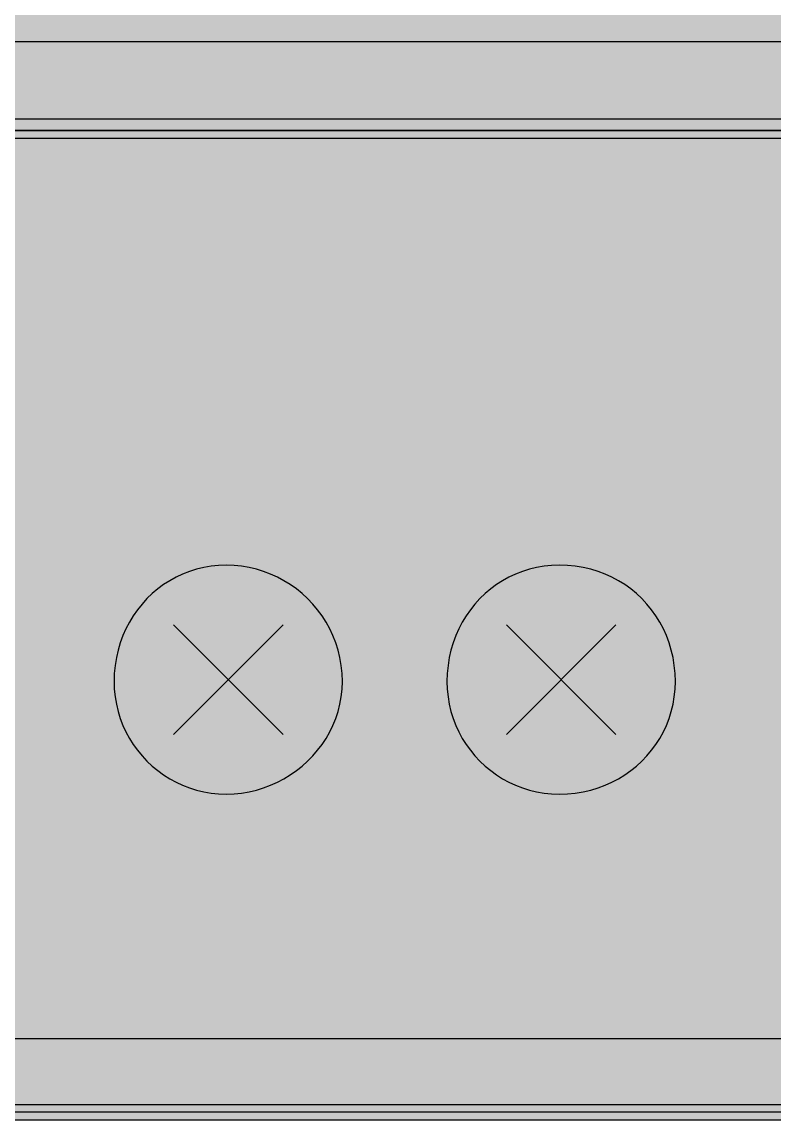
# Model space of a CAD drawing. Header units: millimetres. Extents: x 0 to 966, y -664 to 90.
# Drawn here: x 769.86 to 786.92, y -260 to -235.1 of the extents above; entities that cross this region are included whole.
import ezdxf

# ---------------------------------------------------------------- set-up
doc = ezdxf.new("R2010")
doc.units = ezdxf.units.MM
for name, color, linetype in [('HDL_BODY', 7, 'Continuous'), ('HDL_COLOUR', 7, 'Continuous'), ('HDL_DETAIL', 7, 'Continuous'), ('HDL_PRINT', 7, 'Continuous')]:
    doc.layers.add(name, color=color, linetype=linetype)

# ---------------------------------------------------------------- blocks, each defined once
blk = doc.blocks.new('M_R16.10.1_FRONT')
at = {"layer": 'HDL_BODY', "true_color": 0x202126}
blk.add_hatch(color=250, dxfattribs=at).paths.add_polyline_path([(0, 0), (216, 0), (216, 90), (0, 90)])
at = {"layer": 'HDL_BODY', "true_color": 0x2a2a30}
blk.add_hatch(color=250, dxfattribs=at).paths.add_polyline_path([(0.4, 20.52), (215.6, 20.52), (215.6, 68.31), (0.4, 68.31)])
at = {"layer": 'HDL_BODY', "true_color": 0x23242a}
blk.add_hatch(color=250, dxfattribs=at).paths.add_polyline_path([(0.4, 0.5), (215.6, 0.5), (215.6, 19.8), (0.4, 19.8)])
at = {"layer": 'HDL_COLOUR', "true_color": 0x1a332c}
for points in [[(27.131, 9.941), (27.125, 10.126), (27.106, 10.307), (27.076, 10.484), (27.034, 10.656), (26.981, 10.823), (26.917, 10.985), (26.844, 11.14), (26.761, 11.29), (26.668, 11.434), (26.567, 11.57), (26.458, 11.7), (26.341, 11.822), (26.217, 11.936), (26.086, 12.042), (25.948, 12.14), (25.805, 12.229), (25.656, 12.308), (25.502, 12.378), (25.343, 12.439), (25.18, 12.489), (25.014, 12.528), (24.844, 12.557), (24.672, 12.575), (24.497, 12.581), (24.323, 12.575), (24.152, 12.557), (23.984, 12.528), (23.821, 12.489), (23.661, 12.439), (23.507, 12.378), (23.357, 12.308), (23.213, 12.229), (23.074, 12.14), (22.942, 12.042), (22.816, 11.936), (22.697, 11.822), (22.586, 11.7), (22.482, 11.57), (22.386, 11.434), (22.299, 11.29), (22.22, 11.14), (22.151, 10.985), (22.091, 10.823), (22.042, 10.656), (22.003, 10.484), (21.974, 10.307), (21.957, 10.126), (21.951, 9.941), (21.957, 9.767), (21.974, 9.595), (22.003, 9.427), (22.042, 9.263), (22.091, 9.104), (22.151, 8.949), (22.22, 8.799), (22.299, 8.654), (22.386, 8.515), (22.482, 8.383), (22.586, 8.257), (22.697, 8.138), (22.816, 8.026), (22.942, 7.922), (23.074, 7.826), (23.213, 7.738), (23.357, 7.66), (23.507, 7.59), (23.661, 7.531), (23.821, 7.481), (23.984, 7.442), (24.152, 7.413), (24.323, 7.396), (24.497, 7.39), (24.672, 7.396), (24.844, 7.413), (25.014, 7.442), (25.18, 7.481), (25.343, 7.531), (25.502, 7.59), (25.656, 7.66), (25.805, 7.738), (25.948, 7.826), (26.086, 7.922), (26.217, 8.026), (26.341, 8.138), (26.458, 8.257), (26.567, 8.383), (26.668, 8.515), (26.761, 8.654), (26.844, 8.799), (26.917, 8.949), (26.981, 9.104), (27.034, 9.263), (27.076, 9.427), (27.106, 9.595), (27.125, 9.767), (27.131, 9.941)], [(34.683, 9.941), (34.677, 10.126), (34.66, 10.307), (34.631, 10.484), (34.592, 10.656), (34.542, 10.823), (34.482, 10.985), (34.412, 11.14), (34.332, 11.29), (34.244, 11.434), (34.146, 11.57), (34.04, 11.7), (33.926, 11.822), (33.804, 11.936), (33.675, 12.042), (33.539, 12.14), (33.396, 12.229), (33.246, 12.308), (33.091, 12.378), (32.929, 12.439), (32.763, 12.489), (32.591, 12.528), (32.414, 12.557), (32.234, 12.575), (32.049, 12.581), (31.875, 12.575), (31.704, 12.557), (31.536, 12.528), (31.373, 12.489), (31.213, 12.439), (31.059, 12.378), (30.909, 12.308), (30.765, 12.229), (30.626, 12.14), (30.494, 12.042), (30.368, 11.936), (30.249, 11.822), (30.138, 11.7), (30.034, 11.57), (29.938, 11.434), (29.851, 11.29), (29.773, 11.14), (29.704, 10.985), (29.644, 10.823), (29.594, 10.656), (29.555, 10.484), (29.527, 10.307), (29.509, 10.126), (29.503, 9.941), (29.509, 9.767), (29.527, 9.595), (29.555, 9.427), (29.594, 9.263), (29.644, 9.104), (29.704, 8.949), (29.773, 8.799), (29.851, 8.654), (29.938, 8.515), (30.034, 8.383), (30.138, 8.257), (30.249, 8.138), (30.368, 8.026), (30.494, 7.922), (30.626, 7.826), (30.765, 7.738), (30.909, 7.66), (31.059, 7.59), (31.213, 7.531), (31.373, 7.481), (31.536, 7.442), (31.704, 7.413), (31.875, 7.396), (32.049, 7.39), (32.234, 7.396), (32.414, 7.413), (32.591, 7.442), (32.763, 7.481), (32.929, 7.531), (33.091, 7.59), (33.246, 7.66), (33.396, 7.738), (33.539, 7.826), (33.675, 7.922), (33.804, 8.026), (33.926, 8.138), (34.04, 8.257), (34.146, 8.383), (34.244, 8.515), (34.332, 8.654), (34.412, 8.799), (34.482, 8.949), (34.542, 9.104), (34.592, 9.263), (34.631, 9.427), (34.66, 9.595), (34.677, 9.767), (34.683, 9.941)]]:
    blk.add_hatch(color=250, dxfattribs=at).paths.add_polyline_path(points)
at = {"layer": 'HDL_COLOUR', "true_color": 0x9ea4a8}
for points in [[(26.354, 9.985), (26.339, 10.222), (26.293, 10.455), (26.216, 10.68), (26.111, 10.894), (25.98, 11.091), (25.823, 11.27), (25.645, 11.426), (25.448, 11.559), (25.235, 11.664), (25.01, 11.74), (24.778, 11.786), (24.541, 11.802), (24.304, 11.786), (24.072, 11.74), (23.847, 11.664), (23.634, 11.559), (23.437, 11.426), (23.259, 11.27), (23.103, 11.091), (22.971, 10.894), (22.866, 10.68), (22.79, 10.455), (22.743, 10.222), (22.728, 9.985), (22.743, 9.748), (22.79, 9.515), (22.866, 9.29), (22.971, 9.077), (23.103, 8.879), (23.259, 8.701), (23.437, 8.544), (23.634, 8.412), (23.847, 8.307), (24.072, 8.23), (24.304, 8.184), (24.541, 8.168), (24.778, 8.184), (25.01, 8.23), (25.235, 8.307), (25.448, 8.412), (25.645, 8.544), (25.823, 8.701), (25.98, 8.879), (26.111, 9.077), (26.216, 9.29), (26.293, 9.515), (26.339, 9.748)], [(33.906, 9.985), (33.891, 10.222), (33.845, 10.455), (33.768, 10.68), (33.663, 10.894), (33.532, 11.091), (33.375, 11.27), (33.197, 11.426), (33, 11.559), (32.787, 11.664), (32.563, 11.74), (32.33, 11.786), (32.093, 11.802), (31.857, 11.786), (31.624, 11.74), (31.4, 11.664), (31.187, 11.559), (30.99, 11.426), (30.811, 11.27), (30.655, 11.091), (30.523, 10.894), (30.418, 10.68), (30.342, 10.455), (30.296, 10.222), (30.28, 9.985), (30.296, 9.748), (30.342, 9.515), (30.418, 9.29), (30.523, 9.077), (30.655, 8.879), (30.811, 8.701), (30.99, 8.544), (31.187, 8.412), (31.4, 8.307), (31.624, 8.23), (31.857, 8.184), (32.093, 8.168), (32.33, 8.184), (32.563, 8.23), (32.787, 8.307), (33, 8.412), (33.197, 8.544), (33.375, 8.701), (33.532, 8.879), (33.663, 9.077), (33.768, 9.29), (33.845, 9.515), (33.891, 9.748)]]:
    blk.add_hatch(color=253, dxfattribs=at).paths.add_polyline_path(points)
at = {"layer": 'HDL_PRINT', "true_color": 0xdee1e9}
for points in [[(27.131, 15.484), (27.131, 18.563), (27.483, 18.563), (29.151, 16.187), (29.151, 18.563), (29.503, 18.563), (29.503, 15.484), (29.063, 15.484), (27.483, 17.859), (27.483, 15.484), (27.131, 15.484)], [(24.409, 13.372), (24.409, 13.196), (23.356, 13.196), (23.356, 13.284), (23.361, 13.322), (23.375, 13.36), (23.397, 13.397), (23.425, 13.435), (23.458, 13.473), (23.494, 13.51), (23.531, 13.548), (23.536, 13.581), (23.548, 13.614), (23.568, 13.647), (23.597, 13.68), (23.634, 13.713), (23.679, 13.746), (23.733, 13.779), (23.795, 13.812), (23.85, 13.844), (23.9, 13.882), (23.944, 13.923), (23.985, 13.966), (24.021, 14.01), (24.055, 14.053), (24.086, 14.094), (24.117, 14.132), (24.146, 14.164), (24.153, 14.171), (24.169, 14.19), (24.19, 14.219), (24.211, 14.255), (24.227, 14.296), (24.234, 14.34), (24.229, 14.378), (24.216, 14.415), (24.199, 14.453), (24.181, 14.491), (24.163, 14.528), (24.151, 14.566), (24.146, 14.604), (24.102, 14.604), (24.058, 14.604), (24.014, 14.604), (23.97, 14.604), (23.926, 14.604), (23.883, 14.604), (23.839, 14.604), (23.798, 14.601), (23.762, 14.593), (23.733, 14.578), (23.714, 14.553), (23.707, 14.516), (23.67, 14.509), (23.645, 14.49), (23.63, 14.461), (23.622, 14.425), (23.62, 14.384), (23.619, 14.34), (23.356, 14.34), (23.36, 14.402), (23.371, 14.457), (23.388, 14.505), (23.411, 14.549), (23.437, 14.588), (23.467, 14.625), (23.499, 14.659), (23.531, 14.692), (23.569, 14.724), (23.609, 14.748), (23.651, 14.763), (23.698, 14.773), (23.751, 14.778), (23.812, 14.78), (23.883, 14.78), (23.953, 14.78), (24.014, 14.778), (24.067, 14.773), (24.114, 14.763), (24.156, 14.748), (24.196, 14.724), (24.234, 14.692), (24.267, 14.659), (24.298, 14.625), (24.328, 14.588), (24.354, 14.549), (24.377, 14.505), (24.394, 14.457), (24.405, 14.402), (24.409, 14.34), (24.409, 14.296), (24.409, 14.265), (24.409, 14.238), (24.409, 14.208), (24.409, 14.164), (24.372, 14.127), (24.344, 14.099), (24.322, 14.076), (24.299, 14.053), (24.271, 14.025), (24.234, 13.988), (24.196, 13.95), (24.159, 13.913), (24.121, 13.875), (24.083, 13.837), (24.046, 13.8), (24.008, 13.762), (23.97, 13.724), (23.909, 13.666), (23.855, 13.621), (23.81, 13.587), (23.773, 13.559), (23.744, 13.536), (23.723, 13.514), (23.711, 13.49), (23.707, 13.46), (23.619, 13.372), (24.409, 13.372)], [(24.673, 14.604), (24.673, 14.78), (25.726, 14.78), (25.726, 14.604), (25.671, 14.572), (25.621, 14.533), (25.577, 14.49), (25.537, 14.442), (25.5, 14.391), (25.466, 14.337), (25.435, 14.28), (25.405, 14.223), (25.375, 14.164), (25.346, 14.105), (25.317, 14.047), (25.287, 13.988), (25.258, 13.929), (25.229, 13.871), (25.2, 13.812), (25.17, 13.753), (25.141, 13.695), (25.112, 13.636), (25.112, 13.574), (25.11, 13.518), (25.107, 13.466), (25.101, 13.416), (25.09, 13.366), (25.075, 13.314), (25.053, 13.258), (25.024, 13.196), (24.848, 13.196), (24.849, 13.233), (24.85, 13.277), (24.853, 13.328), (24.859, 13.383), (24.87, 13.443), (24.885, 13.506), (24.907, 13.57), (24.936, 13.636), (24.962, 13.695), (24.984, 13.753), (25.001, 13.812), (25.017, 13.871), (25.031, 13.929), (25.047, 13.988), (25.064, 14.047), (25.086, 14.105), (25.112, 14.164), (25.141, 14.223), (25.171, 14.28), (25.203, 14.337), (25.237, 14.391), (25.273, 14.442), (25.313, 14.49), (25.358, 14.533), (25.408, 14.572), (25.463, 14.604), (24.673, 14.604)], [(31.96, 13.372), (31.96, 13.196), (30.908, 13.196), (30.908, 13.206), (30.908, 13.233), (30.908, 13.272), (30.908, 13.32), (30.908, 13.372), (30.94, 13.377), (30.965, 13.392), (30.985, 13.414), (31.004, 13.442), (31.024, 13.475), (31.05, 13.511), (31.083, 13.548), (31.121, 13.586), (31.158, 13.624), (31.196, 13.661), (31.233, 13.699), (31.271, 13.737), (31.309, 13.774), (31.347, 13.812), (31.402, 13.844), (31.451, 13.882), (31.496, 13.923), (31.536, 13.966), (31.573, 14.01), (31.606, 14.053), (31.638, 14.094), (31.667, 14.132), (31.696, 14.164), (31.734, 14.208), (31.759, 14.249), (31.774, 14.285), (31.782, 14.314), (31.785, 14.333), (31.785, 14.34), (31.785, 14.378), (31.783, 14.415), (31.778, 14.453), (31.769, 14.491), (31.753, 14.528), (31.729, 14.566), (31.696, 14.604), (31.66, 14.611), (31.632, 14.627), (31.61, 14.648), (31.587, 14.669), (31.559, 14.685), (31.521, 14.692), (31.456, 14.687), (31.408, 14.674), (31.372, 14.657), (31.344, 14.639), (31.318, 14.621), (31.291, 14.609), (31.258, 14.604), (31.226, 14.566), (31.203, 14.528), (31.188, 14.491), (31.178, 14.453), (31.174, 14.415), (31.172, 14.378), (31.172, 14.34), (30.994, 14.34), (30.994, 14.41), (30.996, 14.471), (31.001, 14.525), (31.01, 14.572), (31.026, 14.614), (31.05, 14.654), (31.083, 14.692), (31.12, 14.721), (31.164, 14.743), (31.215, 14.758), (31.27, 14.769), (31.329, 14.775), (31.392, 14.778), (31.456, 14.78), (31.521, 14.78), (31.564, 14.78), (31.615, 14.778), (31.67, 14.773), (31.726, 14.763), (31.781, 14.748), (31.831, 14.724), (31.874, 14.692), (31.906, 14.654), (31.929, 14.614), (31.944, 14.572), (31.953, 14.525), (31.958, 14.471), (31.96, 14.41), (31.96, 14.34), (31.96, 14.33), (31.96, 14.303), (31.96, 14.264), (31.96, 14.216), (31.96, 14.164), (31.955, 14.131), (31.941, 14.106), (31.919, 14.086), (31.891, 14.067), (31.859, 14.046), (31.823, 14.021), (31.785, 13.988), (31.781, 13.955), (31.769, 13.922), (31.748, 13.889), (31.719, 13.856), (31.682, 13.823), (31.636, 13.79), (31.583, 13.757), (31.521, 13.724), (31.483, 13.686), (31.446, 13.649), (31.408, 13.611), (31.371, 13.573), (31.333, 13.536), (31.296, 13.498), (31.258, 13.46), (31.172, 13.372), (31.96, 13.372)], [(27.043, 14.604), (28.273, 12.404), (29.503, 14.604), (27.043, 14.604)], [(24.673, 7.39), (24.322, 7.39), (24.322, 4.75), (26.956, 4.75), (28.975, 6.774), (28.712, 6.95), (26.868, 5.103), (24.673, 5.103), (24.673, 7.39)], [(32.224, 7.39), (31.874, 7.39), (31.874, 5.103), (29.414, 5.103), (29.414, 4.75), (32.224, 4.75), (32.224, 7.39)]]:
    blk.add_hatch(color=254, dxfattribs=at).paths.add_polyline_path(points)
h = blk.add_hatch(color=254, dxfattribs=at)
h.paths.add_polyline_path([(32.487, 14.076), (32.45, 14.083), (32.422, 14.099), (32.399, 14.12), (32.376, 14.141), (32.349, 14.157), (32.313, 14.164), (32.313, 14.208), (32.313, 14.252), (32.313, 14.296), (32.313, 14.34), (32.313, 14.384), (32.313, 14.428), (32.313, 14.466), (32.315, 14.503), (32.319, 14.541), (32.329, 14.579), (32.344, 14.617), (32.367, 14.654), (32.399, 14.692), (32.437, 14.724), (32.477, 14.748), (32.52, 14.763), (32.567, 14.773), (32.62, 14.778), (32.681, 14.78), (32.751, 14.78), (32.793, 14.78), (32.843, 14.778), (32.898, 14.773), (32.954, 14.763), (33.009, 14.748), (33.059, 14.724), (33.101, 14.692), (33.134, 14.654), (33.157, 14.617), (33.173, 14.579), (33.183, 14.541), (33.188, 14.503), (33.19, 14.466), (33.19, 14.428), (33.19, 14.384), (33.19, 14.34), (33.19, 14.296), (33.19, 14.252), (33.19, 14.208), (33.19, 14.164), (33.152, 14.159), (33.114, 14.147), (33.077, 14.129), (33.039, 14.111), (33.002, 14.094), (32.964, 14.081), (32.926, 14.076), (32.991, 14.071), (33.039, 14.057), (33.075, 14.034), (33.104, 14.006), (33.129, 13.973), (33.156, 13.937), (33.19, 13.9), (33.223, 13.862), (33.246, 13.825), (33.262, 13.787), (33.272, 13.749), (33.277, 13.712), (33.278, 13.674), (33.279, 13.636), (33.275, 13.599), (33.263, 13.556), (33.246, 13.509), (33.223, 13.46), (33.196, 13.411), (33.166, 13.364), (33.134, 13.321), (33.101, 13.284), (33.064, 13.252), (33.025, 13.228), (32.982, 13.213), (32.935, 13.203), (32.882, 13.198), (32.821, 13.197), (32.751, 13.196), (32.689, 13.196), (32.634, 13.198), (32.582, 13.201), (32.532, 13.207), (32.482, 13.218), (32.43, 13.233), (32.374, 13.255), (32.313, 13.284), (32.28, 13.327), (32.256, 13.377), (32.24, 13.432), (32.231, 13.488), (32.226, 13.543), (32.224, 13.593), (32.224, 13.636), (32.224, 13.674), (32.226, 13.712), (32.231, 13.749), (32.24, 13.787), (32.256, 13.825), (32.28, 13.862), (32.313, 13.9), (32.318, 13.937), (32.332, 13.973), (32.353, 14.006), (32.381, 14.034), (32.414, 14.057), (32.45, 14.071), (32.487, 14.076)])
h.paths.add_polyline_path([(32.399, 13.636), (32.399, 13.629), (32.402, 13.61), (32.41, 13.581), (32.425, 13.545), (32.45, 13.504), (32.487, 13.46), (32.488, 13.451), (32.493, 13.429), (32.507, 13.403), (32.533, 13.381), (32.576, 13.372), (32.613, 13.366), (32.64, 13.349), (32.663, 13.328), (32.685, 13.307), (32.713, 13.291), (32.751, 13.284), (32.788, 13.289), (32.826, 13.304), (32.863, 13.326), (32.901, 13.354), (32.939, 13.387), (32.977, 13.423), (33.015, 13.46), (33.021, 13.467), (33.037, 13.486), (33.058, 13.515), (33.079, 13.551), (33.095, 13.592), (33.101, 13.636), (33.096, 13.674), (33.084, 13.712), (33.067, 13.749), (33.049, 13.787), (33.032, 13.825), (33.02, 13.862), (33.015, 13.9), (32.977, 13.933), (32.939, 13.956), (32.901, 13.971), (32.863, 13.981), (32.826, 13.986), (32.788, 13.988), (32.751, 13.988), (32.713, 13.988), (32.676, 13.986), (32.638, 13.981), (32.601, 13.971), (32.563, 13.956), (32.525, 13.933), (32.487, 13.9), (32.455, 13.862), (32.431, 13.825), (32.415, 13.787), (32.406, 13.749), (32.401, 13.712), (32.399, 13.674), (32.399, 13.636)])
h.paths.add_polyline_path([(32.487, 14.428), (32.488, 14.384), (32.491, 14.343), (32.499, 14.307), (32.514, 14.278), (32.539, 14.259), (32.576, 14.252), (32.583, 14.215), (32.602, 14.19), (32.63, 14.175), (32.666, 14.167), (32.707, 14.164), (32.751, 14.164), (32.788, 14.164), (32.815, 14.167), (32.838, 14.175), (32.86, 14.19), (32.888, 14.215), (32.926, 14.252), (32.963, 14.259), (32.989, 14.278), (33.004, 14.307), (33.012, 14.343), (33.015, 14.384), (33.015, 14.428), (33.015, 14.435), (33.012, 14.454), (33.004, 14.483), (32.989, 14.519), (32.963, 14.56), (32.926, 14.604), (32.888, 14.611), (32.86, 14.627), (32.838, 14.648), (32.815, 14.669), (32.788, 14.685), (32.751, 14.692), (32.707, 14.685), (32.666, 14.669), (32.63, 14.648), (32.602, 14.627), (32.583, 14.611), (32.576, 14.604), (32.539, 14.566), (32.514, 14.539), (32.499, 14.516), (32.491, 14.493), (32.488, 14.465), (32.487, 14.428)])
at = {"layer": 'HDL_DETAIL', "color": 251, "true_color": 0x52555c}
for points in [[(0.263, 90), (215.91, 90), (215.91, 0.176), (0.263, 0.176), (0.263, 90)], [(0, 89.824), (215.999, 89.824), (215.999, 0), (0, 0), (0, 89.824)], [(0.263, 67.741), (215.91, 67.741), (215.91, 22.434), (0.263, 22.434), (0.263, 67.741)], [(0, 67.565), (215.999, 67.565), (215.999, 22.258), (0, 22.258), (0, 67.565)], [(27.131, 9.941), (27.125, 10.126), (27.106, 10.307), (27.076, 10.484), (27.034, 10.656), (26.981, 10.823), (26.917, 10.985), (26.844, 11.14), (26.761, 11.29), (26.668, 11.434), (26.567, 11.57), (26.458, 11.7), (26.341, 11.822), (26.217, 11.936), (26.086, 12.042), (25.948, 12.14), (25.805, 12.229), (25.656, 12.308), (25.502, 12.378), (25.343, 12.439), (25.18, 12.489), (25.014, 12.528), (24.844, 12.557), (24.672, 12.575), (24.497, 12.581), (24.323, 12.575), (24.152, 12.557), (23.984, 12.528), (23.821, 12.489), (23.661, 12.439), (23.507, 12.378), (23.357, 12.308), (23.213, 12.229), (23.074, 12.14), (22.942, 12.042), (22.816, 11.936), (22.697, 11.822), (22.586, 11.7), (22.482, 11.57), (22.386, 11.434), (22.299, 11.29), (22.22, 11.14), (22.151, 10.985), (22.091, 10.823), (22.042, 10.656), (22.003, 10.484), (21.974, 10.307), (21.957, 10.126), (21.951, 9.941), (21.957, 9.767), (21.974, 9.595), (22.003, 9.427), (22.042, 9.263), (22.091, 9.104), (22.151, 8.949), (22.22, 8.799), (22.299, 8.654), (22.386, 8.515), (22.482, 8.383), (22.586, 8.257), (22.697, 8.138), (22.816, 8.026), (22.942, 7.922), (23.074, 7.826), (23.213, 7.738), (23.357, 7.66), (23.507, 7.59), (23.661, 7.531), (23.821, 7.481), (23.984, 7.442), (24.152, 7.413), (24.323, 7.396), (24.497, 7.39), (24.672, 7.396), (24.844, 7.413), (25.014, 7.442), (25.18, 7.481), (25.343, 7.531), (25.502, 7.59), (25.656, 7.66), (25.805, 7.738), (25.948, 7.826), (26.086, 7.922), (26.217, 8.026), (26.341, 8.138), (26.458, 8.257), (26.567, 8.383), (26.668, 8.515), (26.761, 8.654), (26.844, 8.799), (26.917, 8.949), (26.981, 9.104), (27.034, 9.263), (27.076, 9.427), (27.106, 9.595), (27.125, 9.767), (27.131, 9.941)], [(34.683, 9.941), (34.677, 10.126), (34.66, 10.307), (34.631, 10.484), (34.592, 10.656), (34.542, 10.823), (34.482, 10.985), (34.412, 11.14), (34.332, 11.29), (34.244, 11.434), (34.146, 11.57), (34.04, 11.7), (33.926, 11.822), (33.804, 11.936), (33.675, 12.042), (33.539, 12.14), (33.396, 12.229), (33.246, 12.308), (33.091, 12.378), (32.929, 12.439), (32.763, 12.489), (32.591, 12.528), (32.414, 12.557), (32.234, 12.575), (32.049, 12.581), (31.875, 12.575), (31.704, 12.557), (31.536, 12.528), (31.373, 12.489), (31.213, 12.439), (31.059, 12.378), (30.909, 12.308), (30.765, 12.229), (30.626, 12.14), (30.494, 12.042), (30.368, 11.936), (30.249, 11.822), (30.138, 11.7), (30.034, 11.57), (29.938, 11.434), (29.851, 11.29), (29.773, 11.14), (29.704, 10.985), (29.644, 10.823), (29.594, 10.656), (29.555, 10.484), (29.527, 10.307), (29.509, 10.126), (29.503, 9.941), (29.509, 9.767), (29.527, 9.595), (29.555, 9.427), (29.594, 9.263), (29.644, 9.104), (29.704, 8.949), (29.773, 8.799), (29.851, 8.654), (29.938, 8.515), (30.034, 8.383), (30.138, 8.257), (30.249, 8.138), (30.368, 8.026), (30.494, 7.922), (30.626, 7.826), (30.765, 7.738), (30.909, 7.66), (31.059, 7.59), (31.213, 7.531), (31.373, 7.481), (31.536, 7.442), (31.704, 7.413), (31.875, 7.396), (32.049, 7.39), (32.234, 7.396), (32.414, 7.413), (32.591, 7.442), (32.763, 7.481), (32.929, 7.531), (33.091, 7.59), (33.246, 7.66), (33.396, 7.738), (33.539, 7.826), (33.675, 7.922), (33.804, 8.026), (33.926, 8.138), (34.04, 8.257), (34.146, 8.383), (34.244, 8.515), (34.332, 8.654), (34.412, 8.799), (34.482, 8.949), (34.542, 9.104), (34.592, 9.263), (34.631, 9.427), (34.66, 9.595), (34.677, 9.767), (34.683, 9.941)]]:
    blk.add_lwpolyline(points, close=True, dxfattribs=at)
for points in [[(0.702, 24.457), (214.506, 24.457)], [(0.702, 24.457), (214.506, 24.457)], [(0.702, 24.457), (214.506, 24.457)], [(0.702, 24.457), (214.506, 24.457)], [(0.702, 24.457), (214.506, 24.457)], [(0.702, 24.457), (214.506, 24.457)], [(0.702, 24.457), (214.506, 24.457)], [(0.702, 24.457), (214.506, 24.457)], [(0.702, 24.457), (214.506, 24.457)], [(0.702, 24.457), (214.506, 24.457)], [(0.702, 24.457), (214.506, 24.457)], [(0.702, 24.457), (214.506, 24.457)], [(0.702, 24.457), (214.506, 24.457)], [(0.702, 24.457), (214.506, 24.457)], [(0.702, 24.457), (214.506, 24.457)], [(0.702, 24.457), (214.506, 24.457)], [(0.702, 24.457), (214.506, 24.457)], [(0.702, 24.457), (214.506, 24.457)], [(0.702, 24.457), (214.506, 24.457)], [(0.702, 24.457), (214.506, 24.457)], [(0.702, 24.457), (215.999, 24.457)], [(0.614, 22.698), (214.506, 22.698)], [(0.614, 22.698), (214.506, 22.698)], [(0.614, 22.698), (214.506, 22.698)], [(0.614, 22.698), (214.506, 22.698)], [(0.614, 22.698), (214.506, 22.698)], [(0.614, 22.698), (214.506, 22.698)], [(0.614, 22.698), (214.506, 22.698)], [(0.614, 22.698), (214.506, 22.698)], [(0.614, 22.698), (214.506, 22.698)], [(0.614, 22.698), (214.506, 22.698)], [(0.614, 22.698), (214.506, 22.698)], [(0.614, 22.698), (214.506, 22.698)], [(0.614, 22.698), (214.506, 22.698)], [(0.614, 22.698), (214.506, 22.698)], [(0.614, 22.698), (214.506, 22.698)], [(0.614, 22.698), (214.506, 22.698)], [(0.614, 22.698), (214.506, 22.698)], [(0.614, 22.698), (214.506, 22.698)], [(0.614, 22.698), (214.506, 22.698)], [(0.614, 22.698), (214.506, 22.698)], [(0.614, 22.698), (215.999, 22.698)], [(0.351, 22.434), (214.858, 22.434)], [(0.351, 22.434), (214.858, 22.434)], [(0.351, 22.434), (214.858, 22.434)], [(0.351, 22.434), (214.858, 22.434)], [(0.351, 22.434), (214.858, 22.434)], [(0.351, 22.434), (214.858, 22.434)], [(0.351, 22.434), (214.858, 22.434)], [(0.351, 22.434), (214.858, 22.434)], [(0.351, 22.434), (214.858, 22.434)], [(0.351, 22.434), (214.858, 22.434)], [(0.351, 22.434), (214.858, 22.434)], [(0.351, 22.434), (214.858, 22.434)], [(0.351, 22.434), (214.858, 22.434)], [(0.351, 22.434), (214.858, 22.434)], [(0.351, 22.434), (214.858, 22.434)], [(0.351, 22.434), (214.858, 22.434)], [(0.351, 22.434), (214.858, 22.434)], [(0.351, 22.434), (214.858, 22.434)], [(0.351, 22.434), (214.858, 22.434)], [(0.351, 22.434), (214.858, 22.434)], [(0.351, 22.434), (215.91, 22.434)], [(0.351, 1.847), (127.142, 1.847)], [(0.351, 1.847), (127.142, 1.847)], [(0.351, 1.847), (127.142, 1.847)], [(0.351, 1.847), (127.142, 1.847)], [(0.351, 1.847), (127.142, 1.847)], [(0.351, 1.847), (127.142, 1.847)], [(0.351, 1.847), (127.142, 1.847)], [(0.351, 1.847), (127.142, 1.847)], [(0.351, 1.847), (127.142, 1.847)], [(0.351, 1.847), (127.142, 1.847)], [(0.351, 1.847), (127.142, 1.847)], [(0.351, 1.847), (127.142, 1.847)], [(0.351, 1.847), (127.142, 1.847)], [(0.351, 1.847), (127.142, 1.847)], [(0.351, 1.847), (127.142, 1.847)], [(0.351, 1.847), (127.142, 1.847)], [(0.351, 1.847), (127.142, 1.847)], [(0.351, 1.847), (127.142, 1.847)], [(0.351, 1.847), (127.142, 1.847)], [(0.351, 1.847), (127.142, 1.847)], [(0.351, 1.847), (205.112, 1.847)], [(0.263, 0.352), (142.945, 0.352)], [(0.263, 0.352), (142.945, 0.352)], [(0.263, 0.352), (142.945, 0.352)], [(0.263, 0.352), (142.945, 0.352)], [(0.263, 0.352), (142.945, 0.352)], [(0.263, 0.352), (142.945, 0.352)], [(0.263, 0.352), (142.945, 0.352)], [(0.263, 0.352), (142.945, 0.352)], [(0.263, 0.352), (142.945, 0.352)], [(0.263, 0.352), (142.945, 0.352)], [(0.263, 0.352), (142.945, 0.352)], [(0.263, 0.352), (142.945, 0.352)], [(0.263, 0.352), (142.945, 0.352)], [(0.263, 0.352), (142.945, 0.352)], [(0.263, 0.352), (142.945, 0.352)], [(0.263, 0.352), (142.945, 0.352)], [(0.263, 0.352), (142.945, 0.352)], [(0.263, 0.352), (142.945, 0.352)], [(0.263, 0.352), (142.945, 0.352)], [(0.263, 0.352), (142.945, 0.352)], [(0.263, 0.352), (215.91, 0.352)], [(65.239, 0), (0, 0)], [(65.239, 0), (0, 0)], [(65.239, 0), (0, 0)], [(65.239, 0), (0, 0)], [(65.239, 0), (0, 0)], [(65.239, 0), (0, 0)], [(65.239, 0), (0, 0)], [(65.239, 0), (0, 0)], [(65.239, 0), (0, 0)], [(65.239, 0), (0, 0)], [(65.239, 0), (0, 0)], [(65.239, 0), (0, 0)], [(65.239, 0), (0, 0)], [(65.239, 0), (0, 0)], [(65.239, 0), (0, 0)], [(65.239, 0), (0, 0)], [(65.239, 0), (0, 0)], [(65.239, 0), (0, 0)], [(65.239, 0), (0, 0)], [(65.239, 0), (0, 0)], [(65.239, 0), (0, 0)]]:
    blk.add_lwpolyline(points, dxfattribs=at)
at = {"layer": 'HDL_DETAIL', "color": 250, "true_color": 0x25292b}
for points in [[(23.298, 8.739), (25.784, 11.231)], [(23.298, 11.231), (25.784, 8.739)], [(30.85, 8.739), (33.337, 11.231)], [(30.85, 11.231), (33.337, 8.739)]]:
    blk.add_lwpolyline(points, dxfattribs=at)

msp = doc.modelspace()

# ---------------------------------------------------------------- block references
msp.add_blockref('M_R16.10.1_FRONT', (750, -260))

doc.saveas('drawing.dxf')
